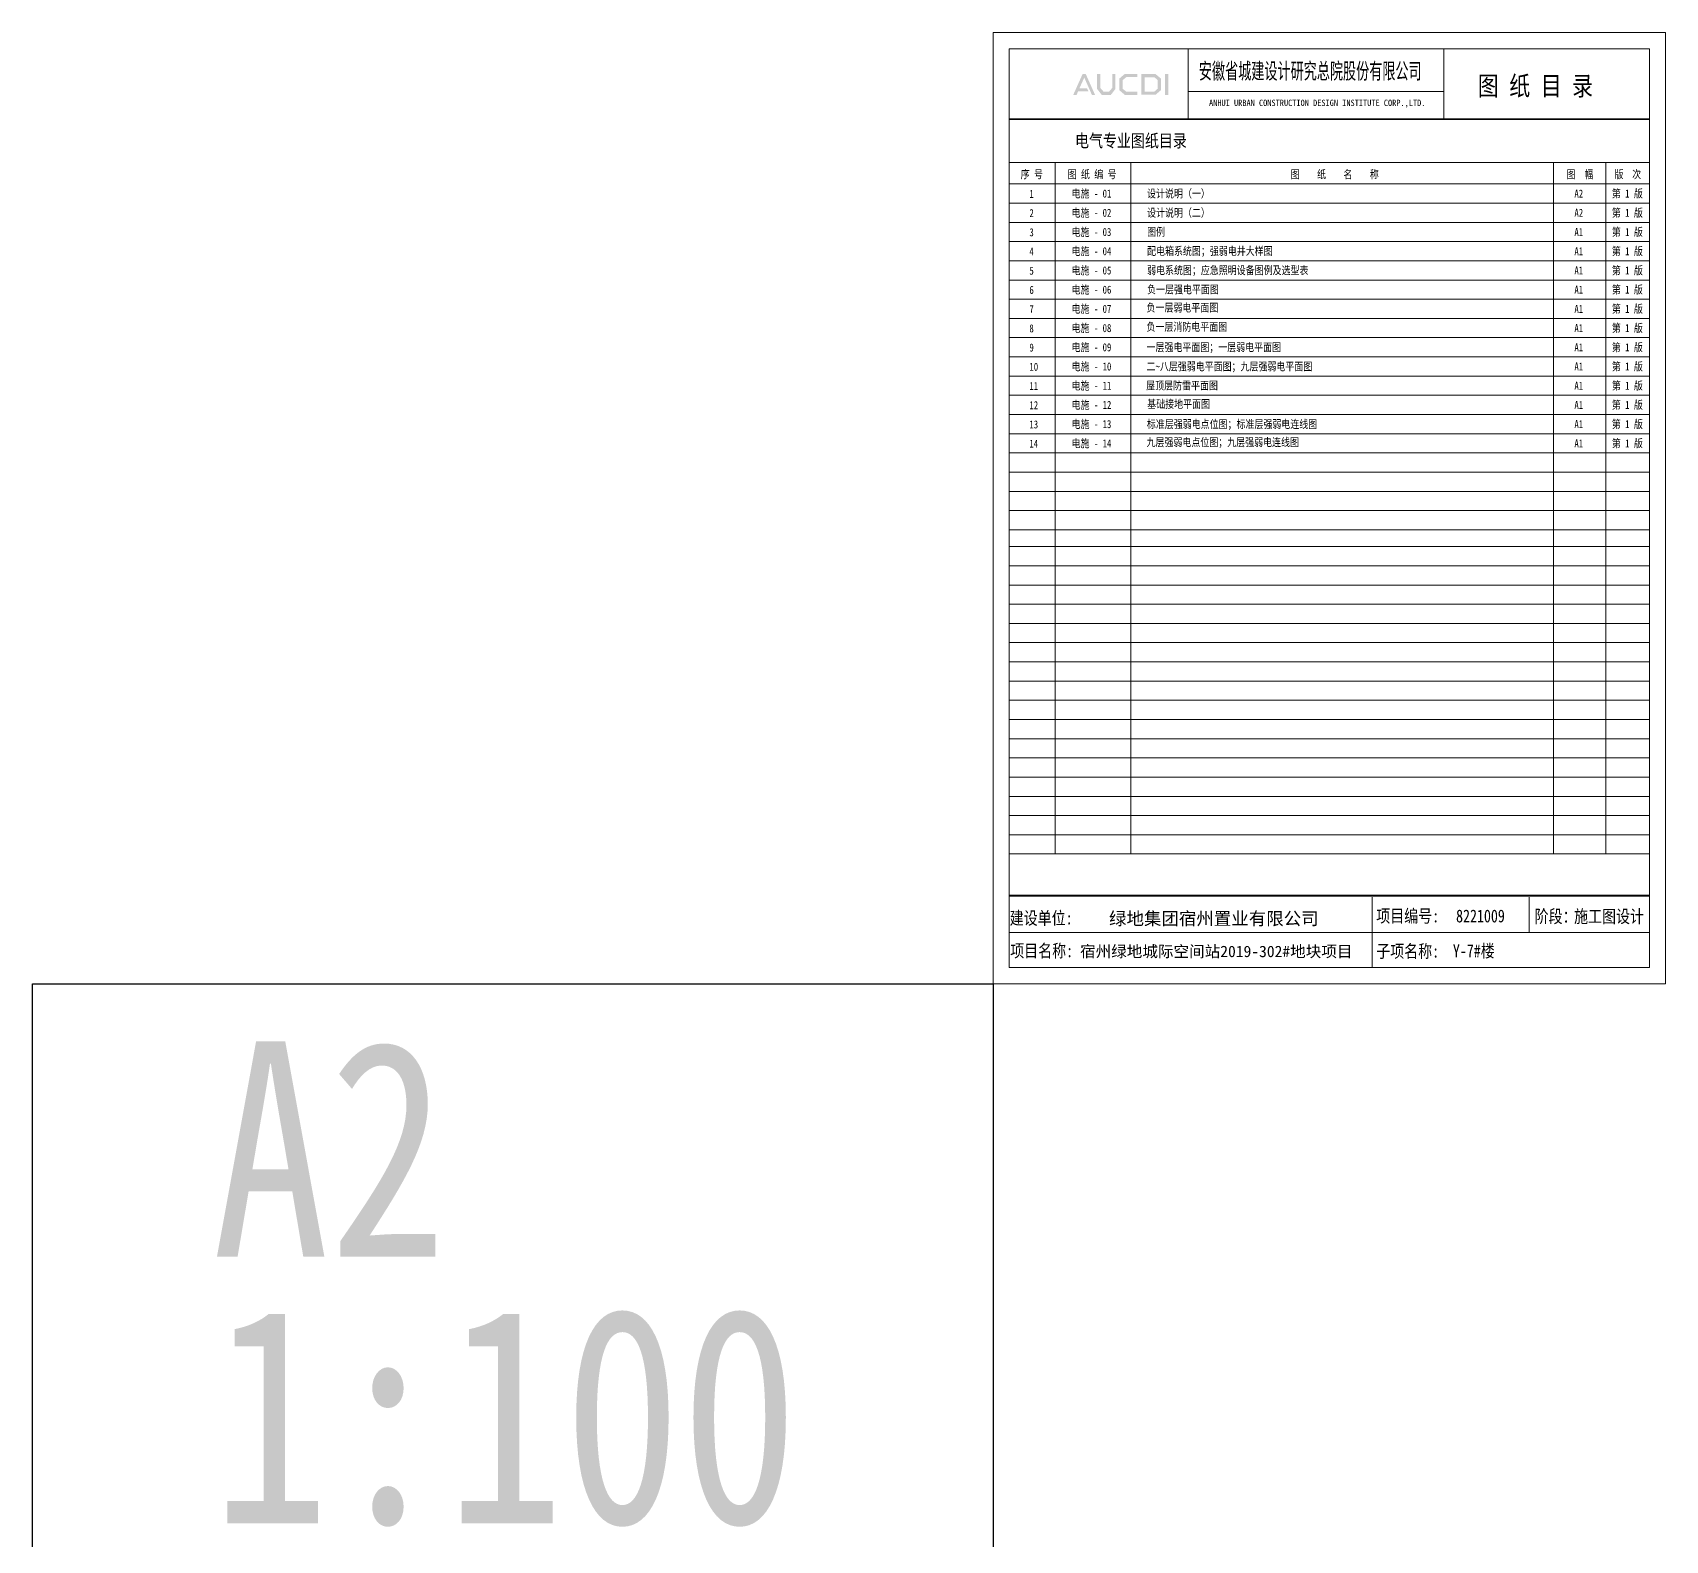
# Model space of a CAD drawing. Extents: x 3002737 to 4077523, y -995787 to -7267.
# Drawn here: x 3387354 to 3438352, y -597009 to -549924 of the extents above; entities that cross this region are included whole.
import ezdxf

# ---------------------------------------------------------------- set-up
doc = ezdxf.new("R2010")
doc.units = 0
doc.header["$LTSCALE"] = 1000
doc.header["$MEASUREMENT"] = 0
doc.layers.add('text', color=7, linetype='CONTINUOUS')
doc.layers.add('图签文字', color=4, linetype='CONTINUOUS')
doc.layers.add('图框', color=147, linetype='CONTINUOUS', lineweight=20)
doc.layers.add('图签', color=147, linetype='CONTINUOUS', lineweight=18)
doc.styles.add('宋体', font='', dxfattribs={"height": 4})
doc.styles.add('建筑图签-1', font='simhei.ttf', dxfattribs={"width": 0.7})
doc.styles.add('黑体', font='simhei.ttf')
doc.styles.get('宋体').set_extended_font_data('SimSun')

msp = doc.modelspace()

# ---------------------------------------------------------------- hatches: boundary and pattern name
at = {"layer": '图签文字'}
h = msp.add_hatch(color=4, dxfattribs=at)
h.paths.add_polyline_path([(3422722.9, -551218.8), (3422829.6, -551218.8), (3422829.6, -551873.5), (3422722.9, -551873.5)])
h.paths.add_polyline_path([(3422083.1, -551317.9), (3422083.1, -551765), (3422389.5, -551765), (3422495.1, -551674.3), (3422495.1, -551403.5), (3422392.7, -551317.9)], flags=16)
h.paths.add_polyline_path([(3421982.7, -551217.5), (3421982.7, -551865.4), (3422426.7, -551865.4), (3422595.5, -551720.4), (3422595.5, -551356.6), (3422429.1, -551217.5)])
h.paths.add_polyline_path([(3421861.3, -551214.4), (3421861.3, -551312.4), (3421515.2, -551312.4), (3421402.3, -551406.7), (3421402.3, -551678.6), (3421515.2, -551765.5), (3421863.1, -551765.5), (3421863.1, -551869), (3421468.9, -551869), (3421296.8, -551721.1), (3421296.8, -551356.8), (3421465.2, -551214.4)])
h.paths.add_polyline_path([(3420600.7, -551215.9), (3420703.3, -551215.9), (3420703.3, -551650), (3420800.2, -551761.8), (3420979.2, -551761.8), (3421076.1, -551650), (3421076.1, -551215.9), (3421173.1, -551215.9), (3421173.1, -551681.7), (3421033.2, -551866.1), (3420746.2, -551866.1), (3420600.7, -551679.8)])
h.paths.add_polyline_path([(3420148.7, -551217.1), (3420248.1, -551217.1), (3420538.8, -551866.8), (3420440.5, -551866.8), (3420201.2, -551327.7), (3420052.4, -551657.8), (3420283.2, -551657.8), (3420334.7, -551755.7), (3420010.9, -551755.7), (3419961.1, -551868.5), (3419856.4, -551868.5)])

# ---------------------------------------------------------------- linework, layer by layer
at = {"layer": 'text', "color": 2}
msp.add_lwpolyline([(3417351.8, -597432.4), (3387353.6, -597432.4), (3387353.6, -579624), (3417351.8, -579624)], close=True, dxfattribs=at)
at = {"layer": '图框'}
for p, q in [((3437851.8, -550424), (3417851.8, -550424)), ((3417851.8, -550424), (3417851.8, -579124)), ((3423445.1, -552624), (3423445.1, -550424)), ((3431435.8, -552624), (3431435.8, -550424)), ((3437851.8, -579124), (3437851.8, -550424)), ((3431414.8, -551762), (3423445.1, -551762)), ((3417851.8, -553974), (3437851.8, -553974)), ((3417851.8, -553974), (3417851.8, -573774)), ((3417851.8, -553974), (3417851.8, -577974)), ((3419296, -553974), (3419296, -575574)), ((3421653.2, -553974), (3421653.2, -575574)), ((3434863.4, -553974), (3434863.4, -575574)), ((3436497.6, -553974), (3436497.6, -575574)), ((3417851.8, -554649), (3437851.8, -554649)), ((3417851.8, -554649), (3437851.8, -554649)), ((3437851.8, -554649), (3417851.8, -554649)), ((3437851.8, -554649), (3417851.8, -554649)), ((3437851.8, -555249), (3417851.8, -555249)), ((3437851.8, -555849), (3417851.8, -555849)), ((3417851.8, -555849), (3437851.8, -555849)), ((3417851.8, -555849), (3437851.8, -555849)), ((3437851.8, -555849), (3417851.8, -555849)), ((3417851.8, -556449), (3437851.8, -556449)), ((3417851.8, -556449), (3437851.8, -556449)), ((3437851.8, -556449), (3417851.8, -556449)), ((3437851.8, -556449), (3417851.8, -556449)), ((3417851.8, -557049), (3437851.8, -557049)), ((3417851.8, -557049), (3437851.8, -557049)), ((3437851.8, -557049), (3417851.8, -557049)), ((3437851.8, -557049), (3417851.8, -557049)), ((3417851.8, -557649), (3437851.8, -557649)), ((3417851.8, -557649), (3437851.8, -557649)), ((3437851.8, -557649), (3417851.8, -557649)), ((3437851.8, -557649), (3417851.8, -557649)), ((3437851.8, -557649), (3417851.8, -557649)), ((3437851.8, -557649), (3417851.8, -557649)), ((3437851.8, -558249), (3417851.8, -558249)), ((3417851.8, -558249), (3437851.8, -558249)), ((3417851.8, -558249), (3437851.8, -558249)), ((3437851.8, -558249), (3417851.8, -558249)), ((3417851.8, -558849), (3437851.8, -558849)), ((3417851.8, -558849), (3437851.8, -558849)), ((3437851.8, -558849), (3417851.8, -558849)), ((3437851.8, -558849), (3417851.8, -558849)), ((3417851.8, -559449), (3437851.8, -559449)), ((3417851.8, -559449), (3437851.8, -559449)), ((3437851.8, -559449), (3417851.8, -559449)), ((3437851.8, -559449), (3417851.8, -559449)), ((3417851.8, -560049), (3437851.8, -560049)), ((3417851.8, -560049), (3437851.8, -560049)), ((3437851.8, -560049), (3417851.8, -560049)), ((3437851.8, -560049), (3417851.8, -560049)), ((3437851.8, -560049), (3417851.8, -560049)), ((3437851.8, -560049), (3417851.8, -560049)), ((3437851.8, -560649), (3417851.8, -560649)), ((3417851.8, -560649), (3437851.8, -560649)), ((3417851.8, -560649), (3437851.8, -560649)), ((3437851.8, -560649), (3417851.8, -560649)), ((3417851.8, -561249), (3437851.8, -561249)), ((3417851.8, -561249), (3437851.8, -561249)), ((3437851.8, -561249), (3417851.8, -561249)), ((3437851.8, -561249), (3417851.8, -561249)), ((3417851.8, -561849), (3437851.8, -561849)), ((3417851.8, -561849), (3437851.8, -561849)), ((3437851.8, -561849), (3417851.8, -561849)), ((3437851.8, -561849), (3417851.8, -561849)), ((3417851.8, -562449), (3437851.8, -562449)), ((3417851.8, -562449), (3437851.8, -562449)), ((3437851.8, -562449), (3417851.8, -562449)), ((3437851.8, -562449), (3417851.8, -562449)), ((3437851.8, -562449), (3417851.8, -562449)), ((3437851.8, -562449), (3417851.8, -562449)), ((3437851.8, -563049), (3417851.8, -563049)), ((3417851.8, -563049), (3437851.8, -563049)), ((3417851.8, -563049), (3437851.8, -563049)), ((3437851.8, -563049), (3417851.8, -563049)), ((3417851.8, -563649), (3437851.8, -563649)), ((3417851.8, -563649), (3437851.8, -563649)), ((3437851.8, -563649), (3417851.8, -563649)), ((3437851.8, -563649), (3417851.8, -563649)), ((3437851.8, -564249), (3417851.8, -564249)), ((3437851.8, -564849), (3417851.8, -564849)), ((3437851.8, -564849), (3417851.8, -564849)), ((3437851.8, -565449), (3417851.8, -565449)), ((3437851.8, -565974), (3417851.8, -565974)), ((3417851.8, -565974), (3437851.8, -565974)), ((3417851.8, -565974), (3437851.8, -565974)), ((3437851.8, -565974), (3417851.8, -565974)), ((3417851.8, -566574), (3437851.8, -566574)), ((3417851.8, -566574), (3437851.8, -566574)), ((3437851.8, -566574), (3417851.8, -566574)), ((3437851.8, -566574), (3417851.8, -566574)), ((3417851.8, -567174), (3437851.8, -567174)), ((3417851.8, -567174), (3437851.8, -567174)), ((3437851.8, -567174), (3417851.8, -567174)), ((3437851.8, -567174), (3417851.8, -567174)), ((3417851.8, -567774), (3437851.8, -567774)), ((3417851.8, -567774), (3437851.8, -567774)), ((3437851.8, -567774), (3417851.8, -567774)), ((3437851.8, -567774), (3417851.8, -567774)), ((3437851.8, -567774), (3417851.8, -567774)), ((3437851.8, -567774), (3417851.8, -567774)), ((3437851.8, -568374), (3417851.8, -568374)), ((3417851.8, -568374), (3437851.8, -568374)), ((3417851.8, -568374), (3437851.8, -568374)), ((3437851.8, -568374), (3417851.8, -568374)), ((3417851.8, -568974), (3437851.8, -568974)), ((3417851.8, -568974), (3437851.8, -568974)), ((3437851.8, -568974), (3417851.8, -568974)), ((3437851.8, -568974), (3417851.8, -568974)), ((3417851.8, -569574), (3437851.8, -569574)), ((3417851.8, -569574), (3437851.8, -569574)), ((3437851.8, -569574), (3417851.8, -569574)), ((3437851.8, -569574), (3417851.8, -569574)), ((3417851.8, -570174), (3437851.8, -570174)), ((3417851.8, -570174), (3437851.8, -570174)), ((3437851.8, -570174), (3417851.8, -570174)), ((3437851.8, -570174), (3417851.8, -570174)), ((3437851.8, -570174), (3417851.8, -570174)), ((3437851.8, -570174), (3417851.8, -570174)), ((3437851.8, -570774), (3417851.8, -570774)), ((3417851.8, -570774), (3437851.8, -570774)), ((3417851.8, -570774), (3437851.8, -570774)), ((3437851.8, -570774), (3417851.8, -570774)), ((3417851.8, -571374), (3437851.8, -571374)), ((3417851.8, -571374), (3437851.8, -571374)), ((3437851.8, -571374), (3417851.8, -571374)), ((3437851.8, -571374), (3417851.8, -571374)), ((3417851.8, -571974), (3437851.8, -571974)), ((3417851.8, -571974), (3437851.8, -571974)), ((3437851.8, -571974), (3417851.8, -571974)), ((3437851.8, -571974), (3417851.8, -571974)), ((3417851.8, -572574), (3437851.8, -572574)), ((3417851.8, -572574), (3437851.8, -572574)), ((3437851.8, -572574), (3417851.8, -572574)), ((3437851.8, -572574), (3417851.8, -572574)), ((3437851.8, -572574), (3417851.8, -572574)), ((3437851.8, -572574), (3417851.8, -572574)), ((3437851.8, -573174), (3417851.8, -573174)), ((3417851.8, -573174), (3437851.8, -573174)), ((3417851.8, -573174), (3437851.8, -573174)), ((3437851.8, -573174), (3417851.8, -573174)), ((3417851.8, -573774), (3437851.8, -573774)), ((3417851.8, -573774), (3437851.8, -573774)), ((3437851.8, -573774), (3417851.8, -573774)), ((3437851.8, -573774), (3417851.8, -573774)), ((3417851.8, -574374), (3437851.8, -574374)), ((3417851.8, -574374), (3437851.8, -574374)), ((3437851.8, -574374), (3417851.8, -574374)), ((3437851.8, -574374), (3417851.8, -574374)), ((3437851.8, -574374), (3417851.8, -574374)), ((3437851.8, -574374), (3417851.8, -574374)), ((3437851.8, -574974), (3417851.8, -574974)), ((3417851.8, -574974), (3437851.8, -574974)), ((3417851.8, -574974), (3437851.8, -574974)), ((3437851.8, -574974), (3417851.8, -574974)), ((3437851.8, -575574), (3417851.8, -575574)), ((3429194.6, -576924), (3429194.6, -579124)), ((3434096.5, -576924), (3434096.5, -578023.8)), ((3417851.8, -578025), (3437851.8, -578023.5)), ((3417851.8, -579124), (3437851.8, -579124))]:
    msp.add_line(p, q, dxfattribs=at)
for points in [[(3438351.8, -549924), (3438351.8, -579624), (3417351.8, -579624), (3417351.8, -549924)], [(3438351.8, -549924), (3438351.8, -579624), (3417351.8, -579624), (3417351.8, -549924)], [(3417851.8, -579124), (3437851.8, -579124), (3437851.8, -550424), (3417851.8, -550424)]]:
    msp.add_lwpolyline(points, close=True, dxfattribs=at)
at = {"layer": '图框', "const_width": 56.2}
for points in [[(3417851.8, -552624), (3437851.8, -552624)], [(3417851.8, -576873.8), (3437851.8, -576873.8)]]:
    msp.add_lwpolyline(points, dxfattribs=at)

# ---------------------------------------------------------------- texts
at = {"layer": 'text', "color": 2, "style": '黑体', "width": 0.8}
for s, p in [('A2', (3392957.1, -588149.6)), ('1:100', (3392957.1, -596475.7))]:
    msp.add_text(s, height=6729.45, dxfattribs=at).set_placement(p)
at = {"layer": '图签', "color": 6, "style": '宋体'}
for s, height, p in [('绿地集团宿州置业有限公司', 400, (3420974.7, -577790.1)), ('宿州绿地城际空间站2019-302#地块项目', 356.677, (3420070.2, -578794.9))]:
    msp.add_text(s, height=height, dxfattribs=at).set_placement(p)
at = {"layer": '图签文字', "color": 7, "style": '建筑图签-1'}
for s, height, width, p in [('安徽省城建设计研究总院股份有限公司', 500, 0.6, (3423782.4, -551369.6)), ('图 纸 目 录', 600, 0.8, (3432494.7, -551883.6)), ('序 号', 250, 0.8, (3418214.2, -554472.8)), ('图 纸 编 号', 250, 0.8, (3419681.9, -554472.8)), ('图    纸    名    称', 250, 0.8, (3426648.9, -554472.8)), ('图  幅', 250, 0.8, (3435267.5, -554472.8)), ('版  次', 250, 0.8, (3436763.9, -554472.8)), ('1', 250, 0.8, (3418488.4, -555083.3)), ('电施 - 01', 250, 0.8, (3419806.4, -555074.7)), ('设计说明（一）', 250, 0.8, (3422163.6, -555074.7)), ('A2', 250, 0.8, (3435511.7, -555074.7)), ('第 1 版', 250, 0.8, (3436681.2, -555074.7)), ('2', 250, 0.8, (3418488.4, -555683.3)), ('电施 - 02', 250, 0.8, (3419806.4, -555674.7)), ('设计说明（二）', 250, 0.8, (3422163.6, -555674.7)), ('A2', 250, 0.8, (3435511.7, -555674.7)), ('第 1 版', 250, 0.8, (3436681.2, -555674.7)), ('3', 250, 0.8, (3418488.4, -556283.3)), ('电施 - 03', 250, 0.8, (3419806.4, -556274.7)), ('图例', 250, 0.8, (3422163.6, -556269.9)), ('A1', 250, 0.8, (3435511.7, -556274.7)), ('第 1 版', 250, 0.8, (3436681.2, -556274.7)), ('4', 250, 0.8, (3418488.4, -556883.3)), ('电施 - 04', 250, 0.8, (3419806.4, -556874.7)), ('配电箱系统图；强弱电井大样图', 250, 0.8, (3422163.6, -556869.9)), ('A1', 250, 0.8, (3435511.7, -556874.7)), ('第 1 版', 250, 0.8, (3436681.2, -556874.7)), ('5', 250, 0.8, (3418488.4, -557483.3)), ('电施 - 05', 250, 0.8, (3419806.4, -557474.7)), ('弱电系统图；应急照明设备图例及选型表', 250, 0.8, (3422163.6, -557469.9)), ('A1', 250, 0.8, (3435511.7, -557474.7)), ('第 1 版', 250, 0.8, (3436681.2, -557474.7)), ('6', 250, 0.8, (3418488.4, -558083.3)), ('电施 - 06', 250, 0.8, (3419806.4, -558074.7)), ('负一层强电平面图', 250, 0.8, (3422163.6, -558069.9)), ('A1', 250, 0.8, (3435511.7, -558074.7)), ('第 1 版', 250, 0.8, (3436681.2, -558074.7)), ('电施 - 07', 250, 0.8, (3419806.4, -558674.7)), ('负一层弱电平面图', 250, 0.8, (3422146.7, -558637.3)), ('A1', 250, 0.8, (3435511.7, -558674.7)), ('第 1 版', 250, 0.8, (3436681.2, -558674.7)), ('7', 250, 0.8, (3418488.4, -558683.3)), ('8', 250, 0.8, (3418488.4, -559283.3)), ('电施 - 08', 250, 0.8, (3419806.4, -559274.7)), ('负一层消防电平面图', 250, 0.8, (3422146.7, -559237.3)), ('A1', 250, 0.8, (3435511.7, -559274.7)), ('第 1 版', 250, 0.8, (3436681.2, -559274.7)), ('9', 250, 0.8, (3418488.4, -559883.3)), ('电施 - 09', 250, 0.8, (3419806.4, -559874.7)), ('一层强电平面图；一层弱电平面图', 250, 0.8, (3422146.7, -559874)), ('A1', 250, 0.8, (3435511.7, -559874.7)), ('第 1 版', 250, 0.8, (3436681.2, -559874.7)), ('10', 250, 0.8, (3418488.4, -560483.3)), ('电施 - 10', 250, 0.8, (3419806.4, -560474.7)), ('二~八层强弱电平面图；九层强弱电平面图', 250, 0.8, (3422146.7, -560474)), ('A1', 250, 0.8, (3435511.7, -560474.7)), ('第 1 版', 250, 0.8, (3436681.2, -560474.7)), ('11', 250, 0.8, (3418488.4, -561083.3)), ('电施 - 11', 250, 0.8, (3419806.4, -561074.7)), ('屋顶层防雷平面图', 250, 0.8, (3422136, -561071.1)), ('A1', 250, 0.8, (3435511.7, -561074.7)), ('第 1 版', 250, 0.8, (3436681.2, -561074.7)), ('12', 250, 0.8, (3418488.4, -561683.3)), ('电施 - 12', 250, 0.8, (3419806.4, -561674.7)), ('基础接地平面图', 250, 0.8, (3422168, -561646.8)), ('A1', 250, 0.8, (3435511.7, -561674.7)), ('第 1 版', 250, 0.8, (3436681.2, -561674.7)), ('电施 - 13', 250, 0.8, (3419806.4, -562274.7)), ('标准层强弱电点位图；标准层强弱电连线图', 250, 0.8, (3422157.4, -562275.8)), ('第 1 版', 250, 0.8, (3436681.2, -562274.7)), ('13', 250, 0.8, (3418488.4, -562283.3)), ('A1', 250, 0.8, (3435511.7, -562274.7)), ('14', 250, 0.8, (3418488.4, -562883.3)), ('电施 - 14', 250, 0.8, (3419806.4, -562874.7)), ('九层强弱电点位图；九层强弱电连线图', 250, 0.8, (3422146.7, -562840.8)), ('A1', 250, 0.8, (3435511.7, -562874.7)), ('第 1 版', 250, 0.8, (3436681.2, -562874.7)), ('项目编号:', 400, 0.8, (3429322.1, -577710)), ('阶段：', 400, 0.8, (3434269.3, -577722.5)), (' 建设单位: ', 400, 0.8, (3417655.5, -577775.1)), ('项目名称:', 400, 0.8, (3417889, -578797.5)), ('子项名称:', 400, 0.8, (3429322.1, -578809.8))]:
    msp.add_text(s, height=height, dxfattribs=dict(at, width=width)).set_placement(p)
at = {"layer": '图签文字', "linetype": 'Continuous', "style": '建筑图签-1', "width": 0.91}
msp.add_text('ANHUI URBAN CONSTRUCTION DESIGN INSTITUTE CORP.,LTD.', height=200, dxfattribs=at).set_placement((3424098.4, -552216))
at = {"layer": '图签文字', "style": '建筑图签-1', "width": 0.8}
msp.add_text('电气专业图纸目录', height=400, dxfattribs=at).set_placement((3419913.9, -553498.5))
at = {"layer": '图签文字', "color": 6, "style": '建筑图签-1', "width": 0.8}
for s, p in [('施工图设计', (3435501.9, -577722.5)), ('8221009', (3431814.9, -577710)), ('Y-7#楼', (3431715.1, -578797.5))]:
    msp.add_text(s, height=400, dxfattribs=at).set_placement(p)

doc.saveas('drawing.dxf')
